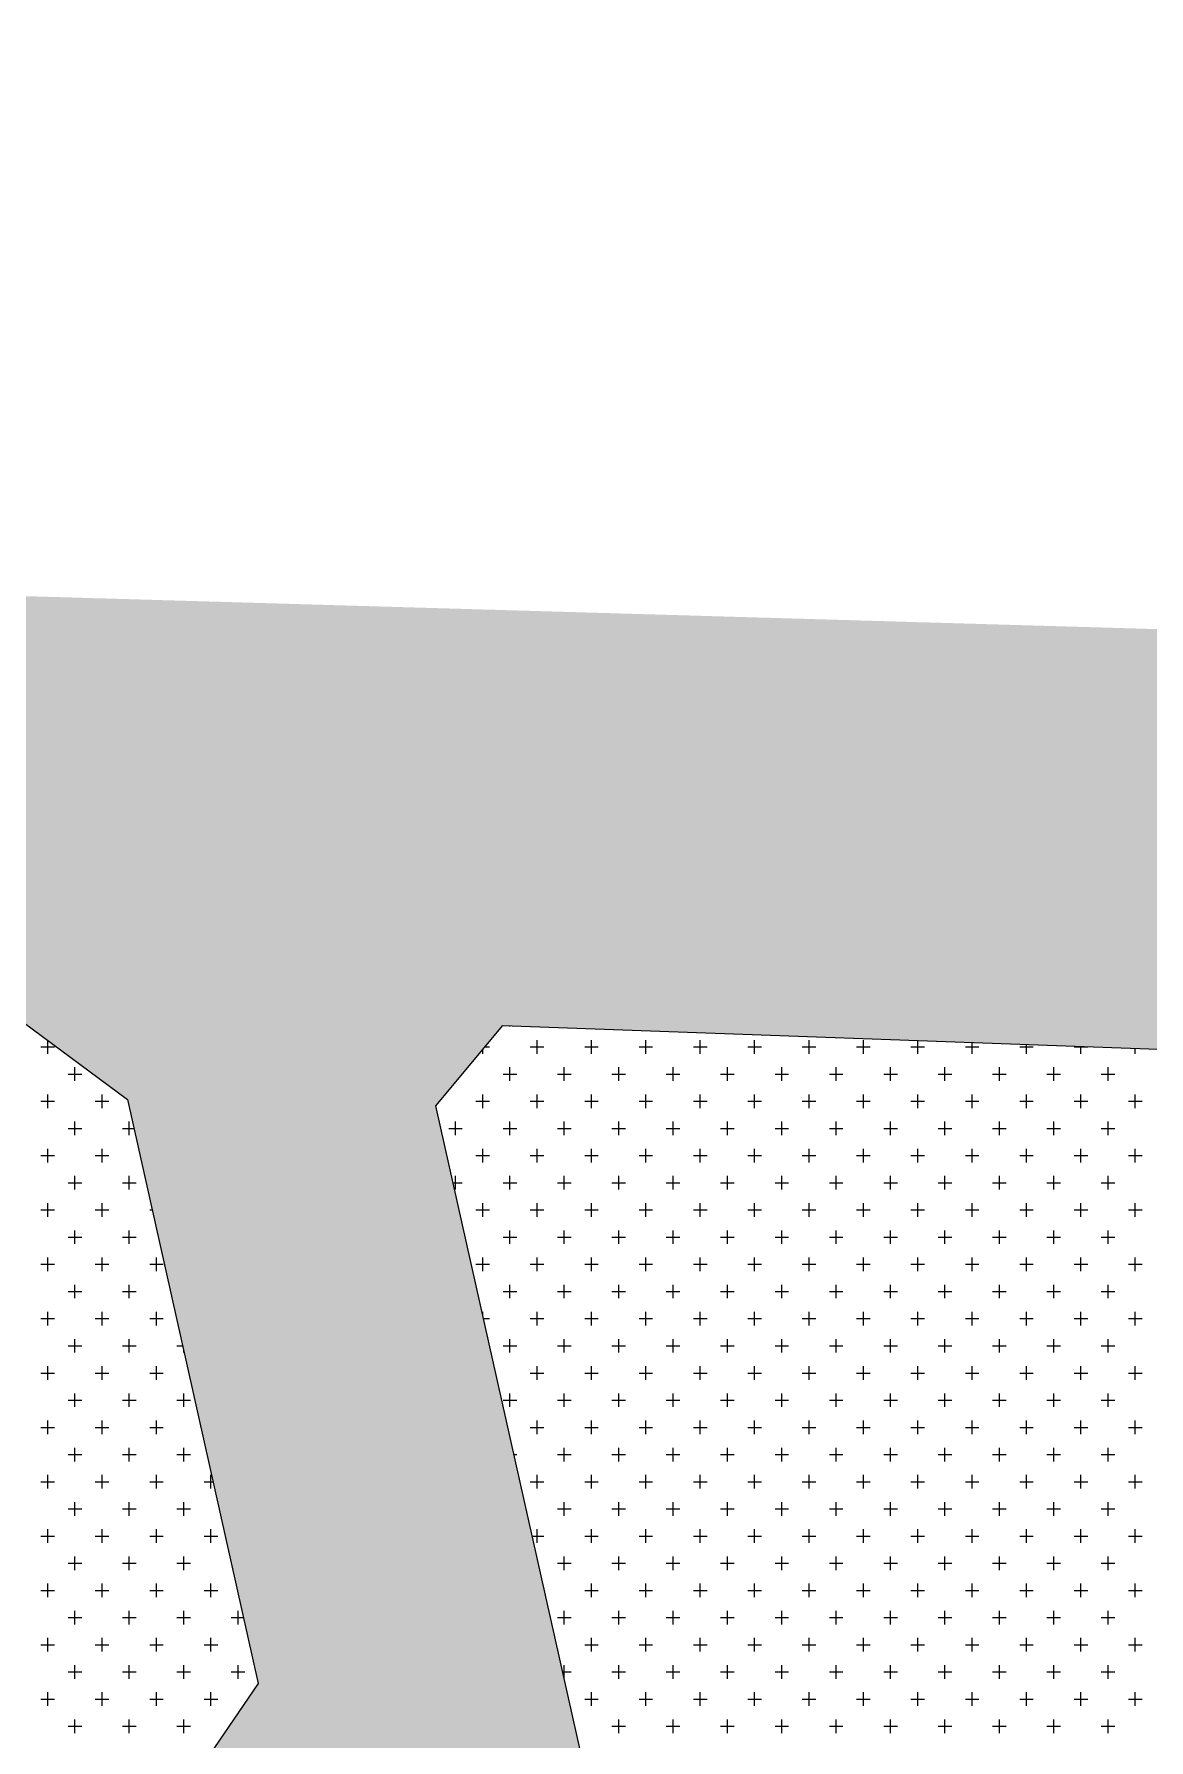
# Model space of a CAD drawing. Header units: metres. Extents: x 476631 to 477421, y 4483749 to 4484052.
# Drawn here: x 476925.48 to 476951.52, y 4483965.19 to 4484005.05 of the extents above; entities that cross this region are included whole.
import ezdxf

# ---------------------------------------------------------------- set-up
doc = ezdxf.new("R2010")
doc.units = ezdxf.units.M
doc.layers.add('M2', color=1, linetype='Continuous', lineweight=25)
doc.layers.add('PL_PARK', color=97, linetype='Continuous', lineweight=0)

msp = doc.modelspace()

# ---------------------------------------------------------------- hatches: boundary and pattern name
at = {"layer": 'M2', "true_color": 0x636466}
h = msp.add_hatch(color=251, dxfattribs=at)
h.dxf.hatch_style = 1
h.paths.add_polyline_path([(477025.988, 4483995.208), (477024.192, 4484005.046), (476977.795, 4483990.382), (476924.509, 4483991.935), (476925.226, 4483981.961), (476936.422, 4483981.879), (476936.426, 4483981.884), (476979.167, 4483980.326)])
h = msp.add_hatch(color=251, dxfattribs=at)
h.dxf.hatch_style = 1
h.paths.add_polyline_path([(476934.864, 4483980.005), (476936.422, 4483981.879), (476925.226, 4483981.961), (476927.658, 4483980.153), (476930.716, 4483966.505), (476929.175, 4483964.253), (476880.118, 4483956.817), (476871.379, 4483952.416), (476882.27, 4483950.064), (476900.55, 4483952.835), (476930.438, 4483957.365), (476938.268, 4483964.815)])

# ---------------------------------------------------------------- linework, layer by layer
at = {"layer": 'PL_PARK', "color": 3}
for p, q in [((476925.226, 4483981.961), (476927.658, 4483980.153)), ((476934.864, 4483980.005), (476936.426, 4483981.884)), ((476936.426, 4483981.884), (476979.167, 4483980.326)), ((476927.658, 4483980.153), (476930.716, 4483966.505)), ((476938.268, 4483964.815), (476934.864, 4483980.005)), ((476930.716, 4483966.505), (476929.175, 4483964.253))]:
    msp.add_line(p, q, dxfattribs=at)
at = {"layer": 'PL_PARK', "color": 3, "linetype": 'Continuous'}
for p, q in [((476936.594, 4483981.856), (476936.594, 4483981.878)), ((476925.64, 4483981.38), (476925.958, 4483981.38)), ((476925.799, 4483981.221), (476925.799, 4483981.535)), ((476935.959, 4483981.221), (476935.959, 4483981.322)), ((476936.007, 4483981.38), (476936.117, 4483981.38)), ((476937.07, 4483981.38), (476937.387, 4483981.38)), ((476937.229, 4483981.221), (476937.229, 4483981.539)), ((476938.34, 4483981.38), (476938.657, 4483981.38)), ((476938.499, 4483981.221), (476938.499, 4483981.539)), ((476939.61, 4483981.38), (476939.927, 4483981.38)), ((476939.769, 4483981.221), (476939.769, 4483981.539)), ((476940.88, 4483981.38), (476941.197, 4483981.38)), ((476941.039, 4483981.221), (476941.039, 4483981.539)), ((476942.15, 4483981.38), (476942.467, 4483981.38)), ((476942.309, 4483981.221), (476942.309, 4483981.539)), ((476943.42, 4483981.38), (476943.737, 4483981.38)), ((476943.579, 4483981.221), (476943.579, 4483981.539)), ((476944.69, 4483981.38), (476945.007, 4483981.38)), ((476944.849, 4483981.221), (476944.849, 4483981.539)), ((476945.96, 4483981.38), (476946.277, 4483981.38)), ((476946.119, 4483981.221), (476946.119, 4483981.531)), ((476947.23, 4483981.38), (476947.547, 4483981.38)), ((476947.389, 4483981.221), (476947.389, 4483981.484)), ((476948.5, 4483981.38), (476948.817, 4483981.38)), ((476948.659, 4483981.221), (476948.659, 4483981.438)), ((476949.77, 4483981.38), (476950.087, 4483981.38)), ((476949.929, 4483981.221), (476949.929, 4483981.392)), ((476951.199, 4483981.221), (476951.199, 4483981.345)), ((476926.434, 4483980.586), (476926.434, 4483980.904)), ((476936.594, 4483980.586), (476936.594, 4483980.904)), ((476937.864, 4483980.586), (476937.864, 4483980.904)), ((476939.134, 4483980.586), (476939.134, 4483980.904)), ((476940.404, 4483980.586), (476940.404, 4483980.904)), ((476941.674, 4483980.586), (476941.674, 4483980.904)), ((476942.944, 4483980.586), (476942.944, 4483980.904)), ((476944.214, 4483980.586), (476944.214, 4483980.904)), ((476945.484, 4483980.586), (476945.484, 4483980.904)), ((476946.754, 4483980.586), (476946.754, 4483980.904)), ((476948.024, 4483980.586), (476948.024, 4483980.904)), ((476949.294, 4483980.586), (476949.294, 4483980.904)), ((476950.564, 4483980.586), (476950.564, 4483980.904)), ((476926.275, 4483980.745), (476926.592, 4483980.745)), ((476935.479, 4483980.745), (476935.482, 4483980.745)), ((476936.435, 4483980.745), (476936.752, 4483980.745)), ((476937.705, 4483980.745), (476938.022, 4483980.745)), ((476938.975, 4483980.745), (476939.292, 4483980.745)), ((476940.245, 4483980.745), (476940.562, 4483980.745)), ((476941.515, 4483980.745), (476941.832, 4483980.745)), ((476942.785, 4483980.745), (476943.102, 4483980.745)), ((476944.055, 4483980.745), (476944.372, 4483980.745)), ((476945.325, 4483980.745), (476945.642, 4483980.745)), ((476946.595, 4483980.745), (476946.912, 4483980.745)), ((476947.865, 4483980.745), (476948.182, 4483980.745)), ((476949.135, 4483980.745), (476949.452, 4483980.745)), ((476950.405, 4483980.745), (476950.722, 4483980.745)), ((476925.64, 4483980.11), (476925.958, 4483980.11)), ((476925.799, 4483979.951), (476925.799, 4483980.269)), ((476926.91, 4483980.11), (476927.228, 4483980.11)), ((476927.069, 4483979.951), (476927.069, 4483980.269)), ((476935.8, 4483980.11), (476936.117, 4483980.11)), ((476935.959, 4483979.951), (476935.959, 4483980.269)), ((476937.07, 4483980.11), (476937.387, 4483980.11)), ((476937.229, 4483979.951), (476937.229, 4483980.269)), ((476938.34, 4483980.11), (476938.657, 4483980.11)), ((476938.499, 4483979.951), (476938.499, 4483980.269)), ((476939.61, 4483980.11), (476939.927, 4483980.11)), ((476939.769, 4483979.951), (476939.769, 4483980.269)), ((476940.88, 4483980.11), (476941.197, 4483980.11)), ((476941.039, 4483979.951), (476941.039, 4483980.269)), ((476942.15, 4483980.11), (476942.467, 4483980.11)), ((476942.309, 4483979.951), (476942.309, 4483980.269)), ((476943.42, 4483980.11), (476943.737, 4483980.11)), ((476943.579, 4483979.951), (476943.579, 4483980.269)), ((476944.69, 4483980.11), (476945.007, 4483980.11)), ((476944.849, 4483979.951), (476944.849, 4483980.269)), ((476945.96, 4483980.11), (476946.277, 4483980.11)), ((476946.119, 4483979.951), (476946.119, 4483980.269)), ((476947.23, 4483980.11), (476947.547, 4483980.11)), ((476947.389, 4483979.951), (476947.389, 4483980.269)), ((476948.5, 4483980.11), (476948.817, 4483980.11)), ((476948.659, 4483979.951), (476948.659, 4483980.269)), ((476949.77, 4483980.11), (476950.087, 4483980.11)), ((476949.929, 4483979.951), (476949.929, 4483980.269)), ((476951.04, 4483980.11), (476951.357, 4483980.11)), ((476951.199, 4483979.951), (476951.199, 4483980.269)), ((476926.275, 4483979.475), (476926.592, 4483979.475)), ((476926.434, 4483979.316), (476926.434, 4483979.634)), ((476927.545, 4483979.475), (476927.81, 4483979.475)), ((476927.704, 4483979.316), (476927.704, 4483979.634)), ((476935.165, 4483979.475), (476935.482, 4483979.475)), ((476935.324, 4483979.316), (476935.324, 4483979.634)), ((476936.435, 4483979.475), (476936.752, 4483979.475)), ((476936.594, 4483979.316), (476936.594, 4483979.634)), ((476937.705, 4483979.475), (476938.022, 4483979.475)), ((476937.864, 4483979.316), (476937.864, 4483979.634)), ((476938.975, 4483979.475), (476939.292, 4483979.475)), ((476939.134, 4483979.316), (476939.134, 4483979.634)), ((476940.245, 4483979.475), (476940.562, 4483979.475)), ((476940.404, 4483979.316), (476940.404, 4483979.634)), ((476941.515, 4483979.475), (476941.832, 4483979.475)), ((476941.674, 4483979.316), (476941.674, 4483979.634)), ((476942.785, 4483979.475), (476943.102, 4483979.475)), ((476942.944, 4483979.316), (476942.944, 4483979.634)), ((476944.055, 4483979.475), (476944.372, 4483979.475)), ((476944.214, 4483979.316), (476944.214, 4483979.634)), ((476945.325, 4483979.475), (476945.642, 4483979.475)), ((476945.484, 4483979.316), (476945.484, 4483979.634)), ((476946.595, 4483979.475), (476946.912, 4483979.475)), ((476946.754, 4483979.316), (476946.754, 4483979.634)), ((476947.865, 4483979.475), (476948.182, 4483979.475)), ((476948.024, 4483979.316), (476948.024, 4483979.634)), ((476949.135, 4483979.475), (476949.452, 4483979.475)), ((476949.294, 4483979.316), (476949.294, 4483979.634)), ((476950.405, 4483979.475), (476950.722, 4483979.475)), ((476950.564, 4483979.316), (476950.564, 4483979.634)), ((476925.799, 4483978.681), (476925.799, 4483978.999)), ((476927.069, 4483978.681), (476927.069, 4483978.999)), ((476935.959, 4483978.681), (476935.959, 4483978.999)), ((476937.229, 4483978.681), (476937.229, 4483978.999)), ((476938.499, 4483978.681), (476938.499, 4483978.999)), ((476939.769, 4483978.681), (476939.769, 4483978.999)), ((476941.039, 4483978.681), (476941.039, 4483978.999)), ((476942.309, 4483978.681), (476942.309, 4483978.999)), ((476943.579, 4483978.681), (476943.579, 4483978.999)), ((476944.849, 4483978.681), (476944.849, 4483978.999)), ((476946.119, 4483978.681), (476946.119, 4483978.999)), ((476947.389, 4483978.681), (476947.389, 4483978.999)), ((476948.659, 4483978.681), (476948.659, 4483978.999)), ((476949.929, 4483978.681), (476949.929, 4483978.999)), ((476951.199, 4483978.681), (476951.199, 4483978.999)), ((476925.64, 4483978.84), (476925.958, 4483978.84)), ((476926.91, 4483978.84), (476927.228, 4483978.84)), ((476935.8, 4483978.84), (476936.117, 4483978.84)), ((476937.07, 4483978.84), (476937.387, 4483978.84)), ((476938.34, 4483978.84), (476938.657, 4483978.84)), ((476939.61, 4483978.84), (476939.927, 4483978.84)), ((476940.88, 4483978.84), (476941.197, 4483978.84)), ((476942.15, 4483978.84), (476942.467, 4483978.84)), ((476943.42, 4483978.84), (476943.737, 4483978.84)), ((476944.69, 4483978.84), (476945.007, 4483978.84)), ((476945.96, 4483978.84), (476946.277, 4483978.84)), ((476947.23, 4483978.84), (476947.547, 4483978.84)), ((476948.5, 4483978.84), (476948.817, 4483978.84)), ((476949.77, 4483978.84), (476950.087, 4483978.84)), ((476951.04, 4483978.84), (476951.357, 4483978.84)), ((476926.275, 4483978.205), (476926.592, 4483978.205)), ((476926.434, 4483978.046), (476926.434, 4483978.364)), ((476927.545, 4483978.205), (476927.863, 4483978.205)), ((476927.704, 4483978.046), (476927.704, 4483978.364)), ((476935.268, 4483978.205), (476935.482, 4483978.205)), ((476935.324, 4483978.046), (476935.324, 4483978.364)), ((476936.435, 4483978.205), (476936.752, 4483978.205)), ((476936.594, 4483978.046), (476936.594, 4483978.364)), ((476937.705, 4483978.205), (476938.022, 4483978.205)), ((476937.864, 4483978.046), (476937.864, 4483978.364)), ((476938.975, 4483978.205), (476939.292, 4483978.205)), ((476939.134, 4483978.046), (476939.134, 4483978.364)), ((476940.245, 4483978.205), (476940.562, 4483978.205)), ((476940.404, 4483978.046), (476940.404, 4483978.364)), ((476941.515, 4483978.205), (476941.832, 4483978.205)), ((476941.674, 4483978.046), (476941.674, 4483978.364)), ((476942.785, 4483978.205), (476943.102, 4483978.205)), ((476942.944, 4483978.046), (476942.944, 4483978.364)), ((476944.055, 4483978.205), (476944.372, 4483978.205)), ((476944.214, 4483978.046), (476944.214, 4483978.364)), ((476945.325, 4483978.205), (476945.642, 4483978.205)), ((476945.484, 4483978.046), (476945.484, 4483978.364)), ((476946.595, 4483978.205), (476946.912, 4483978.205)), ((476946.754, 4483978.046), (476946.754, 4483978.364)), ((476947.865, 4483978.205), (476948.182, 4483978.205)), ((476948.024, 4483978.046), (476948.024, 4483978.364)), ((476949.135, 4483978.205), (476949.452, 4483978.205)), ((476949.294, 4483978.046), (476949.294, 4483978.364)), ((476950.405, 4483978.205), (476950.722, 4483978.205)), ((476950.564, 4483978.046), (476950.564, 4483978.364)), ((476925.799, 4483977.411), (476925.799, 4483977.729)), ((476927.069, 4483977.411), (476927.069, 4483977.729)), ((476935.959, 4483977.411), (476935.959, 4483977.729)), ((476937.229, 4483977.411), (476937.229, 4483977.729)), ((476938.499, 4483977.411), (476938.499, 4483977.729)), ((476939.769, 4483977.411), (476939.769, 4483977.729)), ((476941.039, 4483977.411), (476941.039, 4483977.729)), ((476942.309, 4483977.411), (476942.309, 4483977.729)), ((476943.579, 4483977.411), (476943.579, 4483977.729)), ((476944.849, 4483977.411), (476944.849, 4483977.729)), ((476946.119, 4483977.411), (476946.119, 4483977.729)), ((476947.389, 4483977.411), (476947.389, 4483977.729)), ((476948.659, 4483977.411), (476948.659, 4483977.729)), ((476949.929, 4483977.411), (476949.929, 4483977.729)), ((476951.199, 4483977.411), (476951.199, 4483977.729)), ((476925.64, 4483977.57), (476925.958, 4483977.57)), ((476926.91, 4483977.57), (476927.228, 4483977.57)), ((476928.18, 4483977.57), (476928.236, 4483977.57)), ((476935.8, 4483977.57), (476936.117, 4483977.57)), ((476937.07, 4483977.57), (476937.387, 4483977.57)), ((476938.34, 4483977.57), (476938.657, 4483977.57)), ((476939.61, 4483977.57), (476939.927, 4483977.57)), ((476940.88, 4483977.57), (476941.197, 4483977.57)), ((476942.15, 4483977.57), (476942.467, 4483977.57)), ((476943.42, 4483977.57), (476943.737, 4483977.57)), ((476944.69, 4483977.57), (476945.007, 4483977.57)), ((476945.96, 4483977.57), (476946.277, 4483977.57)), ((476947.23, 4483977.57), (476947.547, 4483977.57)), ((476948.5, 4483977.57), (476948.817, 4483977.57)), ((476949.77, 4483977.57), (476950.087, 4483977.57)), ((476951.04, 4483977.57), (476951.357, 4483977.57)), ((476926.275, 4483976.935), (476926.592, 4483976.935)), ((476926.434, 4483976.776), (476926.434, 4483977.094)), ((476927.545, 4483976.935), (476927.863, 4483976.935)), ((476927.704, 4483976.776), (476927.704, 4483977.094)), ((476936.435, 4483976.935), (476936.752, 4483976.935)), ((476936.594, 4483976.776), (476936.594, 4483977.094)), ((476937.705, 4483976.935), (476938.022, 4483976.935)), ((476937.864, 4483976.776), (476937.864, 4483977.094)), ((476938.975, 4483976.935), (476939.292, 4483976.935)), ((476939.134, 4483976.776), (476939.134, 4483977.094)), ((476940.245, 4483976.935), (476940.562, 4483976.935)), ((476940.404, 4483976.776), (476940.404, 4483977.094)), ((476941.515, 4483976.935), (476941.832, 4483976.935)), ((476941.674, 4483976.776), (476941.674, 4483977.094)), ((476942.785, 4483976.935), (476943.102, 4483976.935)), ((476942.944, 4483976.776), (476942.944, 4483977.094)), ((476944.055, 4483976.935), (476944.372, 4483976.935)), ((476944.214, 4483976.776), (476944.214, 4483977.094)), ((476945.325, 4483976.935), (476945.642, 4483976.935)), ((476945.484, 4483976.776), (476945.484, 4483977.094)), ((476946.595, 4483976.935), (476946.912, 4483976.935)), ((476946.754, 4483976.776), (476946.754, 4483977.094)), ((476947.865, 4483976.935), (476948.182, 4483976.935)), ((476948.024, 4483976.776), (476948.024, 4483977.094)), ((476949.135, 4483976.935), (476949.452, 4483976.935)), ((476949.294, 4483976.776), (476949.294, 4483977.094)), ((476950.405, 4483976.935), (476950.722, 4483976.935)), ((476950.564, 4483976.776), (476950.564, 4483977.094)), ((476925.64, 4483976.3), (476925.958, 4483976.3)), ((476925.799, 4483976.141), (476925.799, 4483976.459)), ((476926.91, 4483976.3), (476927.228, 4483976.3)), ((476927.069, 4483976.141), (476927.069, 4483976.459)), ((476928.18, 4483976.3), (476928.498, 4483976.3)), ((476928.339, 4483976.141), (476928.339, 4483976.459)), ((476935.8, 4483976.3), (476936.117, 4483976.3)), ((476935.959, 4483976.141), (476935.959, 4483976.459)), ((476937.07, 4483976.3), (476937.387, 4483976.3)), ((476937.229, 4483976.141), (476937.229, 4483976.459)), ((476938.34, 4483976.3), (476938.657, 4483976.3)), ((476938.499, 4483976.141), (476938.499, 4483976.459)), ((476939.61, 4483976.3), (476939.927, 4483976.3)), ((476939.769, 4483976.141), (476939.769, 4483976.459)), ((476940.88, 4483976.3), (476941.197, 4483976.3)), ((476941.039, 4483976.141), (476941.039, 4483976.459)), ((476942.15, 4483976.3), (476942.467, 4483976.3)), ((476942.309, 4483976.141), (476942.309, 4483976.459)), ((476943.42, 4483976.3), (476943.737, 4483976.3)), ((476943.579, 4483976.141), (476943.579, 4483976.459)), ((476944.69, 4483976.3), (476945.007, 4483976.3)), ((476944.849, 4483976.141), (476944.849, 4483976.459)), ((476945.96, 4483976.3), (476946.277, 4483976.3)), ((476946.119, 4483976.141), (476946.119, 4483976.459)), ((476947.23, 4483976.3), (476947.547, 4483976.3)), ((476947.389, 4483976.141), (476947.389, 4483976.459)), ((476948.5, 4483976.3), (476948.817, 4483976.3)), ((476948.659, 4483976.141), (476948.659, 4483976.459)), ((476949.77, 4483976.3), (476950.087, 4483976.3)), ((476949.929, 4483976.141), (476949.929, 4483976.459)), ((476951.04, 4483976.3), (476951.357, 4483976.3)), ((476951.199, 4483976.141), (476951.199, 4483976.459)), ((476926.434, 4483975.506), (476926.434, 4483975.824)), ((476927.704, 4483975.506), (476927.704, 4483975.824)), ((476936.594, 4483975.506), (476936.594, 4483975.824)), ((476937.864, 4483975.506), (476937.864, 4483975.824)), ((476939.134, 4483975.506), (476939.134, 4483975.824)), ((476940.404, 4483975.506), (476940.404, 4483975.824)), ((476941.674, 4483975.506), (476941.674, 4483975.824)), ((476942.944, 4483975.506), (476942.944, 4483975.824)), ((476944.214, 4483975.506), (476944.214, 4483975.824)), ((476945.484, 4483975.506), (476945.484, 4483975.824)), ((476946.754, 4483975.506), (476946.754, 4483975.824)), ((476948.024, 4483975.506), (476948.024, 4483975.824)), ((476949.294, 4483975.506), (476949.294, 4483975.824)), ((476950.564, 4483975.506), (476950.564, 4483975.824)), ((476926.275, 4483975.665), (476926.592, 4483975.665)), ((476927.545, 4483975.665), (476927.863, 4483975.665)), ((476936.435, 4483975.665), (476936.752, 4483975.665)), ((476937.705, 4483975.665), (476938.022, 4483975.665)), ((476938.975, 4483975.665), (476939.292, 4483975.665)), ((476940.245, 4483975.665), (476940.562, 4483975.665)), ((476941.515, 4483975.665), (476941.832, 4483975.665)), ((476942.785, 4483975.665), (476943.102, 4483975.665)), ((476944.055, 4483975.665), (476944.372, 4483975.665)), ((476945.325, 4483975.665), (476945.642, 4483975.665)), ((476946.595, 4483975.665), (476946.912, 4483975.665)), ((476947.865, 4483975.665), (476948.182, 4483975.665)), ((476949.135, 4483975.665), (476949.452, 4483975.665)), ((476950.405, 4483975.665), (476950.722, 4483975.665)), ((476925.64, 4483975.03), (476925.958, 4483975.03)), ((476925.799, 4483974.871), (476925.799, 4483975.189)), ((476926.91, 4483975.03), (476927.228, 4483975.03)), ((476927.069, 4483974.871), (476927.069, 4483975.189)), ((476928.18, 4483975.03), (476928.498, 4483975.03)), ((476928.339, 4483974.871), (476928.339, 4483975.189)), ((476935.959, 4483975.121), (476935.959, 4483975.189)), ((476935.979, 4483975.03), (476936.117, 4483975.03)), ((476937.07, 4483975.03), (476937.387, 4483975.03)), ((476937.229, 4483974.871), (476937.229, 4483975.189)), ((476938.34, 4483975.03), (476938.657, 4483975.03)), ((476938.499, 4483974.871), (476938.499, 4483975.189)), ((476939.61, 4483975.03), (476939.927, 4483975.03)), ((476939.769, 4483974.871), (476939.769, 4483975.189)), ((476940.88, 4483975.03), (476941.197, 4483975.03)), ((476941.039, 4483974.871), (476941.039, 4483975.189)), ((476942.15, 4483975.03), (476942.467, 4483975.03)), ((476942.309, 4483974.871), (476942.309, 4483975.189)), ((476943.42, 4483975.03), (476943.737, 4483975.03)), ((476943.579, 4483974.871), (476943.579, 4483975.189)), ((476944.69, 4483975.03), (476945.007, 4483975.03)), ((476944.849, 4483974.871), (476944.849, 4483975.189)), ((476945.96, 4483975.03), (476946.277, 4483975.03)), ((476946.119, 4483974.871), (476946.119, 4483975.189)), ((476947.23, 4483975.03), (476947.547, 4483975.03)), ((476947.389, 4483974.871), (476947.389, 4483975.189)), ((476948.5, 4483975.03), (476948.817, 4483975.03)), ((476948.659, 4483974.871), (476948.659, 4483975.189)), ((476949.77, 4483975.03), (476950.087, 4483975.03)), ((476949.929, 4483974.871), (476949.929, 4483975.189)), ((476951.04, 4483975.03), (476951.357, 4483975.03)), ((476951.199, 4483974.871), (476951.199, 4483975.189)), ((476926.434, 4483974.236), (476926.434, 4483974.554)), ((476927.704, 4483974.236), (476927.704, 4483974.554)), ((476936.594, 4483974.236), (476936.594, 4483974.554)), ((476937.864, 4483974.236), (476937.864, 4483974.554)), ((476939.134, 4483974.236), (476939.134, 4483974.554)), ((476940.404, 4483974.236), (476940.404, 4483974.554)), ((476941.674, 4483974.236), (476941.674, 4483974.554)), ((476942.944, 4483974.236), (476942.944, 4483974.554)), ((476944.214, 4483974.236), (476944.214, 4483974.554)), ((476945.484, 4483974.236), (476945.484, 4483974.554)), ((476946.754, 4483974.236), (476946.754, 4483974.554)), ((476948.024, 4483974.236), (476948.024, 4483974.554)), ((476949.294, 4483974.236), (476949.294, 4483974.554)), ((476950.564, 4483974.236), (476950.564, 4483974.554)), ((476926.275, 4483974.395), (476926.592, 4483974.395)), ((476927.545, 4483974.395), (476927.863, 4483974.395)), ((476928.815, 4483974.395), (476928.948, 4483974.395)), ((476928.974, 4483974.236), (476928.974, 4483974.279)), ((476936.435, 4483974.395), (476936.752, 4483974.395)), ((476937.705, 4483974.395), (476938.022, 4483974.395)), ((476938.975, 4483974.395), (476939.292, 4483974.395)), ((476940.245, 4483974.395), (476940.562, 4483974.395)), ((476941.515, 4483974.395), (476941.832, 4483974.395)), ((476942.785, 4483974.395), (476943.102, 4483974.395)), ((476944.055, 4483974.395), (476944.372, 4483974.395)), ((476945.325, 4483974.395), (476945.642, 4483974.395)), ((476946.595, 4483974.395), (476946.912, 4483974.395)), ((476947.865, 4483974.395), (476948.182, 4483974.395)), ((476949.135, 4483974.395), (476949.452, 4483974.395)), ((476950.405, 4483974.395), (476950.722, 4483974.395)), ((476925.64, 4483973.76), (476925.958, 4483973.76)), ((476925.799, 4483973.601), (476925.799, 4483973.919)), ((476926.91, 4483973.76), (476927.228, 4483973.76)), ((476927.069, 4483973.601), (476927.069, 4483973.919)), ((476928.18, 4483973.76), (476928.498, 4483973.76)), ((476928.339, 4483973.601), (476928.339, 4483973.919)), ((476937.07, 4483973.76), (476937.387, 4483973.76)), ((476937.229, 4483973.601), (476937.229, 4483973.919)), ((476938.34, 4483973.76), (476938.657, 4483973.76)), ((476938.499, 4483973.601), (476938.499, 4483973.919)), ((476939.61, 4483973.76), (476939.927, 4483973.76)), ((476939.769, 4483973.601), (476939.769, 4483973.919)), ((476940.88, 4483973.76), (476941.197, 4483973.76)), ((476941.039, 4483973.601), (476941.039, 4483973.919)), ((476942.15, 4483973.76), (476942.467, 4483973.76)), ((476942.309, 4483973.601), (476942.309, 4483973.919)), ((476943.42, 4483973.76), (476943.737, 4483973.76)), ((476943.579, 4483973.601), (476943.579, 4483973.919)), ((476944.69, 4483973.76), (476945.007, 4483973.76)), ((476944.849, 4483973.601), (476944.849, 4483973.919)), ((476945.96, 4483973.76), (476946.277, 4483973.76)), ((476946.119, 4483973.601), (476946.119, 4483973.919)), ((476947.23, 4483973.76), (476947.547, 4483973.76)), ((476947.389, 4483973.601), (476947.389, 4483973.919)), ((476948.5, 4483973.76), (476948.817, 4483973.76)), ((476948.659, 4483973.601), (476948.659, 4483973.919)), ((476949.77, 4483973.76), (476950.087, 4483973.76)), ((476949.929, 4483973.601), (476949.929, 4483973.919)), ((476951.04, 4483973.76), (476951.357, 4483973.76)), ((476951.199, 4483973.601), (476951.199, 4483973.919)), ((476926.434, 4483972.966), (476926.434, 4483973.284)), ((476927.704, 4483972.966), (476927.704, 4483973.284)), ((476928.974, 4483972.966), (476928.974, 4483973.284)), ((476936.594, 4483972.966), (476936.594, 4483973.284)), ((476937.864, 4483972.966), (476937.864, 4483973.284)), ((476939.134, 4483972.966), (476939.134, 4483973.284)), ((476940.404, 4483972.966), (476940.404, 4483973.284)), ((476941.674, 4483972.966), (476941.674, 4483973.284)), ((476942.944, 4483972.966), (476942.944, 4483973.284)), ((476944.214, 4483972.966), (476944.214, 4483973.284)), ((476945.484, 4483972.966), (476945.484, 4483973.284)), ((476946.754, 4483972.966), (476946.754, 4483973.284)), ((476948.024, 4483972.966), (476948.024, 4483973.284)), ((476949.294, 4483972.966), (476949.294, 4483973.284)), ((476950.564, 4483972.966), (476950.564, 4483973.284)), ((476926.275, 4483973.125), (476926.592, 4483973.125)), ((476927.545, 4483973.125), (476927.863, 4483973.125)), ((476928.815, 4483973.125), (476929.133, 4483973.125)), ((476936.435, 4483973.125), (476936.752, 4483973.125)), ((476937.705, 4483973.125), (476938.022, 4483973.125)), ((476938.975, 4483973.125), (476939.292, 4483973.125)), ((476940.245, 4483973.125), (476940.562, 4483973.125)), ((476941.515, 4483973.125), (476941.832, 4483973.125)), ((476942.785, 4483973.125), (476943.102, 4483973.125)), ((476944.055, 4483973.125), (476944.372, 4483973.125)), ((476945.325, 4483973.125), (476945.642, 4483973.125)), ((476946.595, 4483973.125), (476946.912, 4483973.125)), ((476947.865, 4483973.125), (476948.182, 4483973.125)), ((476949.135, 4483973.125), (476949.452, 4483973.125)), ((476950.405, 4483973.125), (476950.722, 4483973.125)), ((476925.64, 4483972.49), (476925.958, 4483972.49)), ((476925.799, 4483972.331), (476925.799, 4483972.649)), ((476926.91, 4483972.49), (476927.228, 4483972.49)), ((476927.069, 4483972.331), (476927.069, 4483972.649)), ((476928.18, 4483972.49), (476928.498, 4483972.49)), ((476928.339, 4483972.331), (476928.339, 4483972.649)), ((476937.07, 4483972.49), (476937.387, 4483972.49)), ((476937.229, 4483972.331), (476937.229, 4483972.649)), ((476938.34, 4483972.49), (476938.657, 4483972.49)), ((476938.499, 4483972.331), (476938.499, 4483972.649)), ((476939.61, 4483972.49), (476939.927, 4483972.49)), ((476939.769, 4483972.331), (476939.769, 4483972.649)), ((476940.88, 4483972.49), (476941.197, 4483972.49)), ((476941.039, 4483972.331), (476941.039, 4483972.649)), ((476942.15, 4483972.49), (476942.467, 4483972.49)), ((476942.309, 4483972.331), (476942.309, 4483972.649)), ((476943.42, 4483972.49), (476943.737, 4483972.49)), ((476943.579, 4483972.331), (476943.579, 4483972.649)), ((476944.69, 4483972.49), (476945.007, 4483972.49)), ((476944.849, 4483972.331), (476944.849, 4483972.649)), ((476945.96, 4483972.49), (476946.277, 4483972.49)), ((476946.119, 4483972.331), (476946.119, 4483972.649)), ((476947.23, 4483972.49), (476947.547, 4483972.49)), ((476947.389, 4483972.331), (476947.389, 4483972.649)), ((476948.5, 4483972.49), (476948.817, 4483972.49)), ((476948.659, 4483972.331), (476948.659, 4483972.649)), ((476949.77, 4483972.49), (476950.087, 4483972.49)), ((476949.929, 4483972.331), (476949.929, 4483972.649)), ((476951.04, 4483972.49), (476951.357, 4483972.49)), ((476951.199, 4483972.331), (476951.199, 4483972.649)), ((476926.275, 4483971.855), (476926.592, 4483971.855)), ((476926.434, 4483971.696), (476926.434, 4483972.014)), ((476927.545, 4483971.855), (476927.863, 4483971.855)), ((476927.704, 4483971.696), (476927.704, 4483972.014)), ((476928.815, 4483971.855), (476929.133, 4483971.855)), ((476928.974, 4483971.696), (476928.974, 4483972.014)), ((476936.69, 4483971.855), (476936.752, 4483971.855)), ((476937.705, 4483971.855), (476938.022, 4483971.855)), ((476937.864, 4483971.696), (476937.864, 4483972.014)), ((476938.975, 4483971.855), (476939.292, 4483971.855)), ((476939.134, 4483971.696), (476939.134, 4483972.014)), ((476940.245, 4483971.855), (476940.562, 4483971.855)), ((476940.404, 4483971.696), (476940.404, 4483972.014)), ((476941.515, 4483971.855), (476941.832, 4483971.855)), ((476941.674, 4483971.696), (476941.674, 4483972.014)), ((476942.785, 4483971.855), (476943.102, 4483971.855)), ((476942.944, 4483971.696), (476942.944, 4483972.014)), ((476944.055, 4483971.855), (476944.372, 4483971.855)), ((476944.214, 4483971.696), (476944.214, 4483972.014)), ((476945.325, 4483971.855), (476945.642, 4483971.855)), ((476945.484, 4483971.696), (476945.484, 4483972.014)), ((476946.595, 4483971.855), (476946.912, 4483971.855)), ((476946.754, 4483971.696), (476946.754, 4483972.014)), ((476947.865, 4483971.855), (476948.182, 4483971.855)), ((476948.024, 4483971.696), (476948.024, 4483972.014)), ((476949.135, 4483971.855), (476949.452, 4483971.855)), ((476949.294, 4483971.696), (476949.294, 4483972.014)), ((476950.405, 4483971.855), (476950.722, 4483971.855)), ((476950.564, 4483971.696), (476950.564, 4483972.014)), ((476925.799, 4483971.061), (476925.799, 4483971.379)), ((476927.069, 4483971.061), (476927.069, 4483971.379)), ((476928.339, 4483971.061), (476928.339, 4483971.379)), ((476929.609, 4483971.061), (476929.609, 4483971.379)), ((476937.229, 4483971.061), (476937.229, 4483971.379)), ((476938.499, 4483971.061), (476938.499, 4483971.379)), ((476939.769, 4483971.061), (476939.769, 4483971.379)), ((476941.039, 4483971.061), (476941.039, 4483971.379)), ((476942.309, 4483971.061), (476942.309, 4483971.379)), ((476943.579, 4483971.061), (476943.579, 4483971.379)), ((476944.849, 4483971.061), (476944.849, 4483971.379)), ((476946.119, 4483971.061), (476946.119, 4483971.379)), ((476947.389, 4483971.061), (476947.389, 4483971.379)), ((476948.659, 4483971.061), (476948.659, 4483971.379)), ((476949.929, 4483971.061), (476949.929, 4483971.379)), ((476951.199, 4483971.061), (476951.199, 4483971.379)), ((476925.64, 4483971.22), (476925.958, 4483971.22)), ((476926.91, 4483971.22), (476927.228, 4483971.22)), ((476928.18, 4483971.22), (476928.498, 4483971.22)), ((476929.45, 4483971.22), (476929.659, 4483971.22)), ((476937.07, 4483971.22), (476937.387, 4483971.22)), ((476938.34, 4483971.22), (476938.657, 4483971.22)), ((476939.61, 4483971.22), (476939.927, 4483971.22)), ((476940.88, 4483971.22), (476941.197, 4483971.22)), ((476942.15, 4483971.22), (476942.467, 4483971.22)), ((476943.42, 4483971.22), (476943.737, 4483971.22)), ((476944.69, 4483971.22), (476945.007, 4483971.22)), ((476945.96, 4483971.22), (476946.277, 4483971.22)), ((476947.23, 4483971.22), (476947.547, 4483971.22)), ((476948.5, 4483971.22), (476948.817, 4483971.22)), ((476949.77, 4483971.22), (476950.087, 4483971.22)), ((476951.04, 4483971.22), (476951.357, 4483971.22)), ((476926.275, 4483970.585), (476926.592, 4483970.585)), ((476926.434, 4483970.426), (476926.434, 4483970.744)), ((476927.545, 4483970.585), (476927.863, 4483970.585)), ((476927.704, 4483970.426), (476927.704, 4483970.744)), ((476928.815, 4483970.585), (476929.133, 4483970.585)), ((476928.974, 4483970.426), (476928.974, 4483970.744)), ((476937.705, 4483970.585), (476938.022, 4483970.585)), ((476937.864, 4483970.426), (476937.864, 4483970.744)), ((476938.975, 4483970.585), (476939.292, 4483970.585)), ((476939.134, 4483970.426), (476939.134, 4483970.744)), ((476940.245, 4483970.585), (476940.562, 4483970.585)), ((476940.404, 4483970.426), (476940.404, 4483970.744)), ((476941.515, 4483970.585), (476941.832, 4483970.585)), ((476941.674, 4483970.426), (476941.674, 4483970.744)), ((476942.785, 4483970.585), (476943.102, 4483970.585)), ((476942.944, 4483970.426), (476942.944, 4483970.744)), ((476944.055, 4483970.585), (476944.372, 4483970.585)), ((476944.214, 4483970.426), (476944.214, 4483970.744)), ((476945.325, 4483970.585), (476945.642, 4483970.585)), ((476945.484, 4483970.426), (476945.484, 4483970.744)), ((476946.595, 4483970.585), (476946.912, 4483970.585)), ((476946.754, 4483970.426), (476946.754, 4483970.744)), ((476947.865, 4483970.585), (476948.182, 4483970.585)), ((476948.024, 4483970.426), (476948.024, 4483970.744)), ((476949.135, 4483970.585), (476949.452, 4483970.585)), ((476949.294, 4483970.426), (476949.294, 4483970.744)), ((476950.405, 4483970.585), (476950.722, 4483970.585)), ((476950.564, 4483970.426), (476950.564, 4483970.744)), ((476925.799, 4483969.791), (476925.799, 4483970.109)), ((476927.069, 4483969.791), (476927.069, 4483970.109)), ((476928.339, 4483969.791), (476928.339, 4483970.109)), ((476929.609, 4483969.791), (476929.609, 4483970.109)), ((476937.229, 4483969.791), (476937.229, 4483970.109)), ((476938.499, 4483969.791), (476938.499, 4483970.109)), ((476939.769, 4483969.791), (476939.769, 4483970.109)), ((476941.039, 4483969.791), (476941.039, 4483970.109)), ((476942.309, 4483969.791), (476942.309, 4483970.109)), ((476943.579, 4483969.791), (476943.579, 4483970.109)), ((476944.849, 4483969.791), (476944.849, 4483970.109)), ((476946.119, 4483969.791), (476946.119, 4483970.109)), ((476947.389, 4483969.791), (476947.389, 4483970.109)), ((476948.659, 4483969.791), (476948.659, 4483970.109)), ((476949.929, 4483969.791), (476949.929, 4483970.109)), ((476951.199, 4483969.791), (476951.199, 4483970.109)), ((476925.64, 4483969.95), (476925.958, 4483969.95)), ((476926.91, 4483969.95), (476927.228, 4483969.95)), ((476928.18, 4483969.95), (476928.498, 4483969.95)), ((476929.45, 4483969.95), (476929.768, 4483969.95)), ((476937.117, 4483969.95), (476937.387, 4483969.95)), ((476938.34, 4483969.95), (476938.657, 4483969.95)), ((476939.61, 4483969.95), (476939.927, 4483969.95)), ((476940.88, 4483969.95), (476941.197, 4483969.95)), ((476942.15, 4483969.95), (476942.467, 4483969.95)), ((476943.42, 4483969.95), (476943.737, 4483969.95)), ((476944.69, 4483969.95), (476945.007, 4483969.95)), ((476945.96, 4483969.95), (476946.277, 4483969.95)), ((476947.23, 4483969.95), (476947.547, 4483969.95)), ((476948.5, 4483969.95), (476948.817, 4483969.95)), ((476949.77, 4483969.95), (476950.087, 4483969.95)), ((476951.04, 4483969.95), (476951.357, 4483969.95)), ((476926.275, 4483969.315), (476926.592, 4483969.315)), ((476926.434, 4483969.156), (476926.434, 4483969.474)), ((476927.545, 4483969.315), (476927.863, 4483969.315)), ((476927.704, 4483969.156), (476927.704, 4483969.474)), ((476928.815, 4483969.315), (476929.133, 4483969.315)), ((476928.974, 4483969.156), (476928.974, 4483969.474)), ((476930.085, 4483969.315), (476930.086, 4483969.315)), ((476937.705, 4483969.315), (476938.022, 4483969.315)), ((476937.864, 4483969.156), (476937.864, 4483969.474)), ((476938.975, 4483969.315), (476939.292, 4483969.315)), ((476939.134, 4483969.156), (476939.134, 4483969.474)), ((476940.245, 4483969.315), (476940.562, 4483969.315)), ((476940.404, 4483969.156), (476940.404, 4483969.474)), ((476941.515, 4483969.315), (476941.832, 4483969.315)), ((476941.674, 4483969.156), (476941.674, 4483969.474)), ((476942.785, 4483969.315), (476943.102, 4483969.315)), ((476942.944, 4483969.156), (476942.944, 4483969.474)), ((476944.055, 4483969.315), (476944.372, 4483969.315)), ((476944.214, 4483969.156), (476944.214, 4483969.474)), ((476945.325, 4483969.315), (476945.642, 4483969.315)), ((476945.484, 4483969.156), (476945.484, 4483969.474)), ((476946.595, 4483969.315), (476946.912, 4483969.315)), ((476946.754, 4483969.156), (476946.754, 4483969.474)), ((476947.865, 4483969.315), (476948.182, 4483969.315)), ((476948.024, 4483969.156), (476948.024, 4483969.474)), ((476949.135, 4483969.315), (476949.452, 4483969.315)), ((476949.294, 4483969.156), (476949.294, 4483969.474)), ((476950.405, 4483969.315), (476950.722, 4483969.315)), ((476950.564, 4483969.156), (476950.564, 4483969.474)), ((476925.64, 4483968.68), (476925.958, 4483968.68)), ((476925.799, 4483968.521), (476925.799, 4483968.839)), ((476926.91, 4483968.68), (476927.228, 4483968.68)), ((476927.069, 4483968.521), (476927.069, 4483968.839)), ((476928.18, 4483968.68), (476928.498, 4483968.68)), ((476928.339, 4483968.521), (476928.339, 4483968.839)), ((476929.45, 4483968.68), (476929.768, 4483968.68)), ((476929.609, 4483968.521), (476929.609, 4483968.839)), ((476938.34, 4483968.68), (476938.657, 4483968.68)), ((476938.499, 4483968.521), (476938.499, 4483968.839)), ((476939.61, 4483968.68), (476939.927, 4483968.68)), ((476939.769, 4483968.521), (476939.769, 4483968.839)), ((476940.88, 4483968.68), (476941.197, 4483968.68)), ((476941.039, 4483968.521), (476941.039, 4483968.839)), ((476942.15, 4483968.68), (476942.467, 4483968.68)), ((476942.309, 4483968.521), (476942.309, 4483968.839)), ((476943.42, 4483968.68), (476943.737, 4483968.68)), ((476943.579, 4483968.521), (476943.579, 4483968.839)), ((476944.69, 4483968.68), (476945.007, 4483968.68)), ((476944.849, 4483968.521), (476944.849, 4483968.839)), ((476945.96, 4483968.68), (476946.277, 4483968.68)), ((476946.119, 4483968.521), (476946.119, 4483968.839)), ((476947.23, 4483968.68), (476947.547, 4483968.68)), ((476947.389, 4483968.521), (476947.389, 4483968.839)), ((476948.5, 4483968.68), (476948.817, 4483968.68)), ((476948.659, 4483968.521), (476948.659, 4483968.839)), ((476949.77, 4483968.68), (476950.087, 4483968.68)), ((476949.929, 4483968.521), (476949.929, 4483968.839)), ((476951.04, 4483968.68), (476951.357, 4483968.68)), ((476951.199, 4483968.521), (476951.199, 4483968.839)), ((476926.434, 4483967.886), (476926.434, 4483968.204)), ((476927.704, 4483967.886), (476927.704, 4483968.204)), ((476928.974, 4483967.886), (476928.974, 4483968.204)), ((476930.244, 4483967.886), (476930.244, 4483968.204)), ((476937.864, 4483967.886), (476937.864, 4483968.204)), ((476939.134, 4483967.886), (476939.134, 4483968.204)), ((476940.404, 4483967.886), (476940.404, 4483968.204)), ((476941.674, 4483967.886), (476941.674, 4483968.204)), ((476942.944, 4483967.886), (476942.944, 4483968.204)), ((476944.214, 4483967.886), (476944.214, 4483968.204)), ((476945.484, 4483967.886), (476945.484, 4483968.204)), ((476946.754, 4483967.886), (476946.754, 4483968.204)), ((476948.024, 4483967.886), (476948.024, 4483968.204)), ((476949.294, 4483967.886), (476949.294, 4483968.204)), ((476950.564, 4483967.886), (476950.564, 4483968.204)), ((476926.275, 4483968.045), (476926.592, 4483968.045)), ((476927.545, 4483968.045), (476927.863, 4483968.045)), ((476928.815, 4483968.045), (476929.133, 4483968.045)), ((476930.085, 4483968.045), (476930.371, 4483968.045)), ((476937.705, 4483968.045), (476938.022, 4483968.045)), ((476938.975, 4483968.045), (476939.292, 4483968.045)), ((476940.245, 4483968.045), (476940.562, 4483968.045)), ((476941.515, 4483968.045), (476941.832, 4483968.045)), ((476942.785, 4483968.045), (476943.102, 4483968.045)), ((476944.055, 4483968.045), (476944.372, 4483968.045)), ((476945.325, 4483968.045), (476945.642, 4483968.045)), ((476946.595, 4483968.045), (476946.912, 4483968.045)), ((476947.865, 4483968.045), (476948.182, 4483968.045)), ((476949.135, 4483968.045), (476949.452, 4483968.045)), ((476950.405, 4483968.045), (476950.722, 4483968.045)), ((476925.64, 4483967.41), (476925.958, 4483967.41)), ((476925.799, 4483967.251), (476925.799, 4483967.569)), ((476926.91, 4483967.41), (476927.228, 4483967.41)), ((476927.069, 4483967.251), (476927.069, 4483967.569)), ((476928.18, 4483967.41), (476928.498, 4483967.41)), ((476928.339, 4483967.251), (476928.339, 4483967.569)), ((476929.45, 4483967.41), (476929.768, 4483967.41)), ((476929.609, 4483967.251), (476929.609, 4483967.569)), ((476938.34, 4483967.41), (476938.657, 4483967.41)), ((476938.499, 4483967.251), (476938.499, 4483967.569)), ((476939.61, 4483967.41), (476939.927, 4483967.41)), ((476939.769, 4483967.251), (476939.769, 4483967.569)), ((476940.88, 4483967.41), (476941.197, 4483967.41)), ((476941.039, 4483967.251), (476941.039, 4483967.569)), ((476942.15, 4483967.41), (476942.467, 4483967.41)), ((476942.309, 4483967.251), (476942.309, 4483967.569)), ((476943.42, 4483967.41), (476943.737, 4483967.41)), ((476943.579, 4483967.251), (476943.579, 4483967.569)), ((476944.69, 4483967.41), (476945.007, 4483967.41)), ((476944.849, 4483967.251), (476944.849, 4483967.569)), ((476945.96, 4483967.41), (476946.277, 4483967.41)), ((476946.119, 4483967.251), (476946.119, 4483967.569)), ((476947.23, 4483967.41), (476947.547, 4483967.41)), ((476947.389, 4483967.251), (476947.389, 4483967.569)), ((476948.5, 4483967.41), (476948.817, 4483967.41)), ((476948.659, 4483967.251), (476948.659, 4483967.569)), ((476949.77, 4483967.41), (476950.087, 4483967.41)), ((476949.929, 4483967.251), (476949.929, 4483967.569)), ((476951.04, 4483967.41), (476951.357, 4483967.41)), ((476951.199, 4483967.251), (476951.199, 4483967.569)), ((476926.434, 4483966.616), (476926.434, 4483966.934)), ((476927.704, 4483966.616), (476927.704, 4483966.934)), ((476928.974, 4483966.616), (476928.974, 4483966.934)), ((476930.244, 4483966.616), (476930.244, 4483966.934)), ((476937.864, 4483966.618), (476937.864, 4483966.934)), ((476939.134, 4483966.616), (476939.134, 4483966.934)), ((476940.404, 4483966.616), (476940.404, 4483966.934)), ((476941.674, 4483966.616), (476941.674, 4483966.934)), ((476942.944, 4483966.616), (476942.944, 4483966.934)), ((476944.214, 4483966.616), (476944.214, 4483966.934)), ((476945.484, 4483966.616), (476945.484, 4483966.934)), ((476946.754, 4483966.616), (476946.754, 4483966.934)), ((476948.024, 4483966.616), (476948.024, 4483966.934)), ((476949.294, 4483966.616), (476949.294, 4483966.934)), ((476950.564, 4483966.616), (476950.564, 4483966.934)), ((476926.275, 4483966.775), (476926.592, 4483966.775)), ((476927.545, 4483966.775), (476927.863, 4483966.775)), ((476928.815, 4483966.775), (476929.133, 4483966.775)), ((476930.085, 4483966.775), (476930.403, 4483966.775)), ((476937.829, 4483966.775), (476938.022, 4483966.775)), ((476938.975, 4483966.775), (476939.292, 4483966.775)), ((476940.245, 4483966.775), (476940.562, 4483966.775)), ((476941.515, 4483966.775), (476941.832, 4483966.775)), ((476942.785, 4483966.775), (476943.102, 4483966.775)), ((476944.055, 4483966.775), (476944.372, 4483966.775)), ((476945.325, 4483966.775), (476945.642, 4483966.775)), ((476946.595, 4483966.775), (476946.912, 4483966.775)), ((476947.865, 4483966.775), (476948.182, 4483966.775)), ((476949.135, 4483966.775), (476949.452, 4483966.775)), ((476950.405, 4483966.775), (476950.722, 4483966.775)), ((476925.64, 4483966.14), (476925.958, 4483966.14)), ((476925.799, 4483965.981), (476925.799, 4483966.299)), ((476926.91, 4483966.14), (476927.228, 4483966.14)), ((476927.069, 4483965.981), (476927.069, 4483966.299)), ((476928.18, 4483966.14), (476928.498, 4483966.14)), ((476928.339, 4483965.981), (476928.339, 4483966.299)), ((476929.45, 4483966.14), (476929.768, 4483966.14)), ((476929.609, 4483965.981), (476929.609, 4483966.299)), ((476938.34, 4483966.14), (476938.657, 4483966.14)), ((476938.499, 4483965.981), (476938.499, 4483966.299)), ((476939.61, 4483966.14), (476939.927, 4483966.14)), ((476939.769, 4483965.981), (476939.769, 4483966.299)), ((476940.88, 4483966.14), (476941.197, 4483966.14)), ((476941.039, 4483965.981), (476941.039, 4483966.299)), ((476942.15, 4483966.14), (476942.467, 4483966.14)), ((476942.309, 4483965.981), (476942.309, 4483966.299)), ((476943.42, 4483966.14), (476943.737, 4483966.14)), ((476943.579, 4483965.981), (476943.579, 4483966.299)), ((476944.69, 4483966.14), (476945.007, 4483966.14)), ((476944.849, 4483965.981), (476944.849, 4483966.299)), ((476945.96, 4483966.14), (476946.277, 4483966.14)), ((476946.119, 4483965.981), (476946.119, 4483966.299)), ((476947.23, 4483966.14), (476947.547, 4483966.14)), ((476947.389, 4483965.981), (476947.389, 4483966.299)), ((476948.5, 4483966.14), (476948.817, 4483966.14)), ((476948.659, 4483965.981), (476948.659, 4483966.299)), ((476949.77, 4483966.14), (476950.087, 4483966.14)), ((476949.929, 4483965.981), (476949.929, 4483966.299)), ((476951.04, 4483966.14), (476951.357, 4483966.14)), ((476951.199, 4483965.981), (476951.199, 4483966.299)), ((476926.275, 4483965.505), (476926.592, 4483965.505)), ((476926.434, 4483965.346), (476926.434, 4483965.664)), ((476927.545, 4483965.505), (476927.863, 4483965.505)), ((476927.704, 4483965.346), (476927.704, 4483965.664)), ((476928.815, 4483965.505), (476929.133, 4483965.505)), ((476928.974, 4483965.346), (476928.974, 4483965.664)), ((476938.975, 4483965.505), (476939.292, 4483965.505)), ((476939.134, 4483965.346), (476939.134, 4483965.664)), ((476940.245, 4483965.505), (476940.562, 4483965.505)), ((476940.404, 4483965.346), (476940.404, 4483965.664)), ((476941.515, 4483965.505), (476941.832, 4483965.505)), ((476941.674, 4483965.346), (476941.674, 4483965.664)), ((476942.785, 4483965.505), (476943.102, 4483965.505)), ((476942.944, 4483965.346), (476942.944, 4483965.664)), ((476944.055, 4483965.505), (476944.372, 4483965.505)), ((476944.214, 4483965.346), (476944.214, 4483965.664)), ((476945.325, 4483965.505), (476945.642, 4483965.505)), ((476945.484, 4483965.346), (476945.484, 4483965.664)), ((476946.595, 4483965.505), (476946.912, 4483965.505)), ((476946.754, 4483965.346), (476946.754, 4483965.664)), ((476947.865, 4483965.505), (476948.182, 4483965.505)), ((476948.024, 4483965.346), (476948.024, 4483965.664)), ((476949.135, 4483965.505), (476949.452, 4483965.505)), ((476949.294, 4483965.346), (476949.294, 4483965.664)), ((476950.405, 4483965.505), (476950.722, 4483965.505)), ((476950.564, 4483965.346), (476950.564, 4483965.664))]:
    msp.add_line(p, q, dxfattribs=at)

doc.saveas('drawing.dxf')
